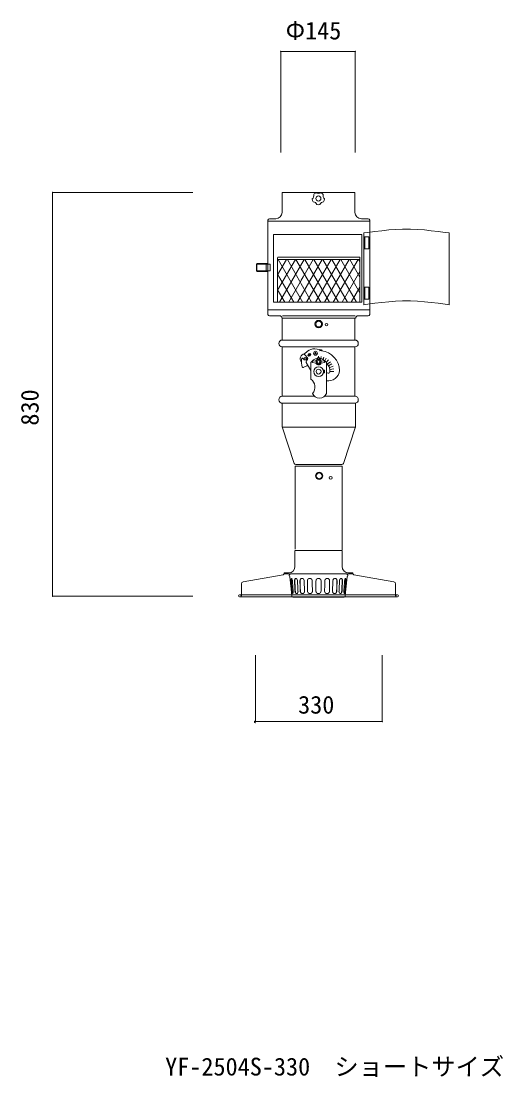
# Model space of a CAD drawing. Units: millimetres, scale not verified. Extents: x -3462 to 3629, y -4334 to 2275.
# Drawn here: x 646 to 3629, y -4307 to 2223 of the extents above; entities that cross this region are included whole.
import ezdxf
from ezdxf.enums import TextEntityAlignment as Align

# ---------------------------------------------------------------- set-up
doc = ezdxf.new("R2010")
doc.units = ezdxf.units.MM
doc.header["$LTSCALE"] = 3
doc.header["$PDMODE"] = 32
doc.header["$PDSIZE"] = 1.5
doc.linetypes.add('DASHED1', pattern=[1.8, 1.2, -0.6])
doc.linetypes.add('LONG_DASHED1', pattern=[7, 6, -1])
doc.layers.add('1-1_NOTE', color=7, linetype='Continuous', lineweight=9)
doc.styles.add('ＭＳ ゴシック', font='')
doc.styles.get('ＭＳ ゴシック').set_extended_font_data('MS Gothic')

msp = doc.modelspace()

# ---------------------------------------------------------------- linework, layer by layer
at = {"layer": '1-1_NOTE'}
for p, q in [((2253.483, 2036.193), (2715.483, 2036.193)), ((2253.483, 2036.193), (2253.483, 1411.523)), ((2715.483, 2036.193), (2715.483, 1411.523)), ((841.104, 1163.714), (841.104, -1334.489)), ((2262.616, 1040.494), (2262.616, 1163.714)), ((2262.616, 1163.714), (2713.222, 1163.714)), ((2476.532, 1159.494), (2497.327, 1159.494)), ((2713.222, 1040.494), (2713.222, 1163.714)), ((2713.222, 1135.494), (2713.222, 1036.499)), ((2174.685, 986.185), (2804.685, 986.185)), ((2174.722, 409.494), (2174.722, 991.494)), ((2222.616, 1000.494), (2183.722, 1000.494)), ((2753.222, 1000.494), (2795.722, 1000.494)), ((2804.722, 921.645), (2804.722, 991.494)), ((2756.567, 903.956), (2208.854, 903.956)), ((2208.854, 903.956), (2208.854, 483.956)), ((2756.567, 903.956), (2756.567, 483.956)), ((2768.678, 912.834), (2768.678, 468.834)), ((2769.317, 814.153), (2769.317, 889.153)), ((2769.317, 874.153), (2775.317, 874.153)), ((3296.678, 912.834), (3296.678, 468.834)), ((2775.317, 829.153), (2769.317, 829.153)), ((2102.818, 680.088), (2102.818, 718.488)), ((2105.218, 680.088), (2105.218, 718.488)), ((2107.618, 723.288), (2170.018, 723.288)), ((2107.618, 720.888), (2170.018, 720.888)), ((2164.122, 719.806), (2164.122, 679.006)), ((2188.122, 719.806), (2164.122, 719.806)), ((2188.122, 719.806), (2188.122, 679.006)), ((2234.283, 758.092), (2234.283, 483.956)), ((2234.283, 749.092), (2744.283, 749.092)), ((2344.477, 749.092), (2234.283, 558.231)), ((2289.051, 749.092), (2234.283, 654.231)), ((2238.415, 747.769), (2391.415, 483.769)), ((2240.283, 764.092), (2738.283, 764.092)), ((2399.639, 749.143), (2246.639, 485.143)), ((2294.6, 748.284), (2444.6, 484.284)), ((2454.393, 747.769), (2301.393, 483.769)), ((2417.094, 629.536), (2348.068, 749.092)), ((2455.328, 749.092), (2393.482, 641.971)), ((2556.57, 483.956), (2403.494, 749.092)), ((2566.179, 749.092), (2413.103, 483.956)), ((2510.754, 749.092), (2433.824, 615.845)), ((2611.995, 483.956), (2458.919, 749.092)), ((2621.605, 749.092), (2468.529, 483.956)), ((2667.421, 483.956), (2514.345, 749.092)), ((2677.03, 749.092), (2523.954, 483.956)), ((2722.847, 483.956), (2569.771, 749.092)), ((2732.456, 749.092), (2579.38, 483.956)), ((2744.283, 542.828), (2625.196, 749.092)), ((2744.283, 638.828), (2680.622, 749.092)), ((2744.283, 734.828), (2736.048, 749.092)), ((2744.283, 758.092), (2744.283, 483.956)), ((2107.618, 677.688), (2170.018, 677.688)), ((2107.618, 675.288), (2170.018, 675.288)), ((2164.122, 679.006), (2188.122, 679.006)), ((2334.867, 483.956), (2234.283, 658.173)), ((2744.283, 673.577), (2634.806, 483.956)), ((2433.824, 615.845), (2357.677, 483.956)), ((2393.482, 641.971), (2380.899, 620.177)), ((2501.144, 483.956), (2417.094, 629.536)), ((2279.442, 483.956), (2234.283, 562.173)), ((2744.283, 577.577), (2690.231, 483.956)), ((2769.212, 502.691), (2769.212, 577.691)), ((2769.212, 562.691), (2775.212, 562.691)), ((2208.854, 483.956), (2756.567, 483.956)), ((2775.212, 517.691), (2769.212, 517.691)), ((2804.722, 409.494), (2804.722, 477.645)), ((2804.722, 436.494), (2174.722, 436.494)), ((2246.722, 400.494), (2183.722, 400.494)), ((2714.722, 400.494), (2264.722, 400.494)), ((2732.722, 400.494), (2795.722, 400.494)), ((2263.222, 250.494), (2263.222, 385.494)), ((2716.222, 385.494), (2266.222, 385.494)), ((2713.222, 250.494), (2713.222, 385.494)), ((2716.222, 250.494), (2260.222, 250.494)), ((2713.222, 208.494), (2263.222, 208.494)), ((2263.222, -97.506), (2263.222, 208.494)), ((2713.222, -97.506), (2713.222, 208.494)), ((2390.953, 136.493), (2395.156, 131.634)), ((2419.322, 181.049), (2399.2, 163.645)), ((2399.2, 163.645), (2405.468, 156.399)), ((2405.468, 156.399), (2418.918, 140.849)), ((2464.75, 170.497), (2464.629, 167.5)), ((2464.629, 167.5), (2467.627, 167.379)), ((2464.75, 170.497), (2467.748, 170.376)), ((2465.114, 195.312), (2506.499, 190.774)), ((2467.627, 167.379), (2467.506, 164.381)), ((2467.506, 164.381), (2470.504, 164.261)), ((2467.868, 173.374), (2467.748, 170.376)), ((2467.868, 173.374), (2470.866, 173.253)), ((2470.624, 167.258), (2470.504, 164.261)), ((2470.624, 167.258), (2473.622, 167.138)), ((2470.866, 173.253), (2470.745, 170.256)), ((2470.745, 170.256), (2473.743, 170.135)), ((2473.743, 170.135), (2473.622, 167.138)), ((2488.222, 143.994), (2488.222, 150.815)), ((2509.344, 184.958), (2495.222, 184.316)), ((2502.447, 136.163), (2504.775, 149.367)), ((2506.499, 190.774), (2506.174, 187.817)), ((2509.207, 187.955), (2509.344, 184.958)), ((2515.647, 130.843), (2520.824, 145.066)), ((2526.926, 122.53), (2535.883, 138.044)), ((2412.116, 111.052), (2440.66, 62.133)), ((2419.232, 129.459), (2412.767, 121.09)), ((2440.222, 110.994), (2440.222, 8.994)), ((2450.741, 119.831), (2473.222, 122.831)), ((2525.704, 119.831), (2503.222, 122.831)), ((2535.614, 111.973), (2549.494, 128.514)), ((2536.222, 110.994), (2536.222, -79.506)), ((2542.213, 100.797), (2561.242, 116.765)), ((2549.259, 90.733), (2570.773, 103.154)), ((2554.451, 79.599), (2577.795, 88.095)), ((2557.631, 67.732), (2582.095, 72.046)), ((2517.066, 63.744), (2525.722, 63.744)), ((2517.066, 47.244), (2525.722, 47.244)), ((2525.722, 63.744), (2525.722, 47.244)), ((2558.702, 55.494), (2583.543, 55.494)), ((2462.949, -97.506), (2260.222, -97.506)), ((2716.222, -97.506), (2524.318, -97.506)), ((2450.722, -139.506), (2257.222, -139.506)), ((2261.722, -139.506), (2261.722, -259.506)), ((2261.752, -286.761), (2261.752, -140.576)), ((2713.222, -139.506), (2450.722, -139.506)), ((2716.529, -286.749), (2716.529, -138.793)), ((2337.14, -512.925), (2261.752, -286.761)), ((2265.815, -288.453), (2717.248, -288.453)), ((2642.068, -512.89), (2716.529, -286.749)), ((2632.569, -519.763), (2346.627, -519.763)), ((2342.517, -530.538), (2633.517, -530.538)), ((2342.517, -1043.691), (2342.517, -530.538)), ((2633.517, -530.538), (2633.517, -1047.453)), ((2342.027, -1149.916), (2342.027, -1050.778)), ((2342.29, -1050.351), (2633.29, -1050.351)), ((2633.938, -1149.866), (2633.938, -1050.692)), ((2020.567, -1245.789), (2269.82, -1202.516)), ((2302.027, -1189.916), (2277.62, -1189.916)), ((2673.938, -1189.866), (2697.34, -1189.866)), ((2954.673, -1245.789), (2705.42, -1202.516)), ((2010.62, -1257.612), (2010.62, -1328.516)), ((2964.62, -1257.612), (2964.62, -1328.516)), ((2976.62, -1325.516), (1998.62, -1325.516)), ((2004.62, -1337.516), (1998.62, -1337.516)), ((2976.62, -1337.516), (1998.62, -1337.516)), ((2970.62, -1337.516), (2976.62, -1337.516)), ((2096.723, -2109.8), (2882.723, -2109.8))]:
    msp.add_line(p, q, dxfattribs=at)
at = {"layer": '1-1_NOTE', "color": 4}
for p, q in [((841.104, 1163.714), (1709.549, 1163.714)), ((841.104, -1334.489), (1709.549, -1334.489)), ((2096.723, -2109.8), (2096.723, -1698.431)), ((2882.723, -2109.8), (2882.723, -1698.431))]:
    msp.add_line(p, q, dxfattribs=at)
at = {"layer": '1-1_NOTE', "linetype": 'DASHED1'}
for p, q in [((2804.722, 477.645), (2804.722, 921.645)), ((2775.317, 889.153), (2775.317, 814.153)), ((2799.317, 814.153), (2769.317, 814.153)), ((2769.212, 577.691), (2799.212, 577.691)), ((2775.212, 577.691), (2775.212, 502.691)), ((2799.212, 577.691), (2799.212, 502.691)), ((2799.212, 502.691), (2769.212, 502.691)), ((2277.62, -1195.916), (2277.62, -1189.916)), ((2313.62, -1195.916), (2277.62, -1195.916)), ((2307.07, -1208.503), (2310.128, -1213.09)), ((2308.147, -1200.629), (2313.62, -1195.916)), ((2310.086, -1213.094), (2322.62, -1330.916)), ((2313.62, -1195.916), (2661.62, -1195.916)), ((2320.879, -1302.678), (2316.494, -1239.83)), ((2324.029, -1302.678), (2319.644, -1239.83)), ((2330.537, -1302.002), (2326.152, -1239.155)), ((2342.087, -1302.814), (2338.8, -1239.9)), ((2344.292, -1302.814), (2341.005, -1239.9)), ((2360.569, -1301.846), (2357.281, -1238.932)), ((2374.563, -1302.842), (2372.373, -1239.88)), ((2375.508, -1302.527), (2373.318, -1239.565)), ((2400.972, -1301.638), (2398.783, -1238.676)), ((2419.862, -1302.673), (2418.772, -1239.682)), ((2448.702, -1239.16), (2449.792, -1302.151)), ((2471.87, -1239.416), (2471.87, -1302.417)), ((2503.37, -1239.416), (2503.37, -1302.417)), ((2526.539, -1239.16), (2525.448, -1302.151)), ((2555.379, -1302.673), (2556.469, -1239.682)), ((2574.269, -1301.638), (2576.458, -1238.676)), ((2599.733, -1302.527), (2601.922, -1239.565)), ((2600.678, -1302.842), (2602.867, -1239.88)), ((2614.672, -1301.846), (2617.959, -1238.932)), ((2630.949, -1302.814), (2634.236, -1239.9)), ((2633.154, -1302.814), (2636.441, -1239.9)), ((2644.704, -1302.002), (2649.089, -1239.155)), ((2651.212, -1302.678), (2655.597, -1239.83)), ((2665.163, -1213.013), (2652.62, -1330.916)), ((2654.362, -1302.678), (2658.747, -1239.83)), ((2667.093, -1200.629), (2661.62, -1195.916)), ((2661.62, -1195.916), (2697.62, -1195.916)), ((2668.17, -1208.503), (2665.112, -1213.09)), ((2697.62, -1189.916), (2697.62, -1195.916)), ((2643.62, -1339.916), (2331.62, -1339.916))]:
    msp.add_line(p, q, dxfattribs=at)
at = {"layer": '1-1_NOTE'}
for points in [[(2768.678, 912.834), (2793.535, 916.214), (2836.392, 921.866), (2879.249, 927.031), (2922.106, 931.401), (2964.963, 934.668), (3007.821, 936.525), (3032.678, 936.834), (3057.535, 936.525), (3100.392, 934.668), (3143.249, 931.401), (3186.106, 927.031), (3228.963, 921.866), (3271.821, 916.214), (3296.678, 912.834)], [(2768.678, 468.834), (2793.535, 472.214), (2836.392, 477.866), (2879.249, 483.031), (2922.106, 487.401), (2964.963, 490.668), (3007.821, 492.525), (3032.678, 492.834), (3057.535, 492.525), (3100.392, 490.668), (3143.249, 487.401), (3186.106, 483.031), (3228.963, 477.866), (3271.821, 472.214), (3296.678, 468.834)], [(2496.472, 137.385), (2488.222, 143.994), (2479.972, 137.385)], [(2509.207, 187.955), (2495.086, 187.313), (2495.222, 184.316)], [(2450.741, 119.831), (2450.741, 110.832), (2473.222, 107.832)], [(2525.704, 119.831), (2525.704, 110.832), (2503.222, 107.832)]]:
    msp.add_lwpolyline(points, dxfattribs=at)
at = {"layer": '1-1_NOTE', "linetype": 'DASHED1'}
msp.add_lwpolyline([(2769.317, 889.153), (2799.317, 889.153), (2799.317, 814.153)], dxfattribs=at)
at = {"layer": '1-1_NOTE'}
msp.add_lwpolyline([(2436.671, 152.424), (2439.622, 160.926), (2433.735, 167.734), (2424.896, 166.038), (2421.945, 157.536), (2427.832, 150.729)], close=True, dxfattribs=at)
for centre, radius in [((2486.93, 1126.083), 15.75), ((2488.624, 349.423), 23), ((2488.834, 349.385), 18), ((2536.714, 345.479), 8), ((2404.232, 134.984), 7.5), ((2404.232, 134.984), 6), ((2430.784, 159.231), 4.5), ((2469.186, 168.817), 12), ((2488.222, 55.494), 30), ((2488.222, 115.331), 15), ((2488.222, 55.494), 15), ((2488.222, 115.331), 9), ((2491.624, -589.577), 23), ((2491.834, -589.615), 18), ((2563.078, -601.805), 9)]:
    msp.add_circle(centre, radius, dxfattribs=at)
for centre, radius, start, end in [((2429.153, 1144.856), 29.25, 312.17187, 11.82813), ((2486.93, 1126.083), 38.25, 184.35627, 211.64373), ((2486.93, 1126.083), 38.25, 112.35627, 139.64373), ((2486.93, 1186.833), 29.25, 240.17187, 299.82813), ((2486.93, 1126.083), 38.25, 40.35627, 67.64373), ((2544.706, 1144.856), 29.25, 168.17187, 227.82813), ((2486.817, 1126.083), 38.25, 328.35627, 355.64373), ((2486.93, 1126.083), 38.25, 328.35627, 355.64373), ((2451.222, 1076.935), 29.25, 24.17187, 83.82813), ((2486.93, 1126.083), 38.25, 256.35627, 283.64373), ((2522.638, 1076.935), 29.25, 96.17187, 155.82813), ((2183.722, 991.494), 9, 90, 180), ((2222.616, 1040.494), 40, 270, 0), ((2753.222, 1040.494), 40, 180, 270), ((2795.722, 991.494), 9, 0, 90), ((2107.618, 718.488), 4.8, 90, 180), ((2107.618, 718.488), 2.4, 90, 180), ((2170.018, 718.488), 4.8, 15.93796, 90), ((2170.018, 718.488), 2.4, 33.31165, 90), ((2240.283, 758.092), 6, 90, 180), ((2738.283, 758.092), 6, 0, 90), ((2107.618, 680.088), 4.8, 180, 270), ((2107.618, 680.088), 2.4, 180, 270), ((2170.018, 680.088), 2.4, 270, 333.20451), ((2170.018, 680.088), 4.8, 270, 346.97339), ((2183.722, 409.494), 9, 180, 270), ((2246.722, 385.494), 15, 0, 90), ((2732.722, 385.494), 15, 90, 180), ((2795.722, 409.494), 9, 270, 0), ((2263.222, 229.494), 21, 90, 270), ((2713.222, 229.494), 21, 270, 90), ((2404.232, 134.984), 30, 97.19296, 221.19754), ((2483.401, 116.323), 101.748, 170.44992, 199.28555), ((2387.549, 133.549), 4.5, 40.8582, 184.3978), ((2404.232, 139.484), 12, 225, 40.8582), ((2412.111, 134.961), 9, 322.30957, 40.8582), ((2458.573, 135.67), 60, 83.74202, 130.8582), ((2488.222, 81.827), 56.167, 98.4464, 148.7155), ((2488.222, 115.331), 18, 23.94843, 156.05156), ((2488.222, 81.827), 56.167, 31.28448, 81.55359), ((2488.222, 55.494), 130.5, 2.57289, 82.23984), ((2391.233, 85.014), 4.5, 178.37778, 260.26373), ((2391.233, 85.014), 4.5, 260.26373, 299.82397), ((2357.537, 184.342), 109.221, 289.2178, 305.62424), ((2419.889, 115.588), 9, 142.30957, 210.26373), ((2488.222, 115.331), 18, 203.94843, 270), ((2488.222, 115.331), 18, 270, 336.05156), ((2488.222, 55.494), 70.5, 0.51668, 47.08981), ((2405.66, -40.145), 60.076, 319.06517, 54.87869), ((2547, 70.143), 72.129, 261.40654, 352.99953), ((2547.471, 56.13), 11.249, 183.23477, 270), ((2547.471, 56.13), 11.249, 270, 1.22952), ((2263.222, -118.506), 21, 90, 270), ((2493.634, -64.276), 45.23, 199.67743, 340.32256), ((2713.222, -118.506), 21, 270, 90), ((2268.752, -284.214), 7, 180, 203.82426), ((2268.752, -285.272), 7, 180, 202.91998), ((2709.529, -284.224), 7, 335.83337, 0), ((2709.529, -287.13), 7, 336.52901, 0), ((2346.627, -509.763), 10, 198.43495, 270), ((2632.569, -509.763), 10, 270, 341.77492), ((2302.027, -1149.916), 40, 270, 0), ((2302.027, -1149.916), 40, 270, 0), ((2673.938, -1149.866), 40, 180, 270), ((2262.62, -1192.916), 12, 306.8699, 0), ((2277.62, -1192.916), 3, 90, 180), ((2697.62, -1192.916), 3, 0, 90), ((2712.62, -1192.916), 12, 180, 233.1301), ((2022.62, -1257.612), 12, 99.84901, 180), ((2952.62, -1257.612), 12, 0, 80.15099), ((1998.62, -1331.516), 6, 16.10853, 270), ((2001.62, -1328.516), 9, 270, 0), ((2973.62, -1328.516), 9, 180, 270), ((2976.62, -1331.516), 6, 270, 163.89147)]:
    msp.add_arc(centre, radius, start, end, dxfattribs=at)
at = {"layer": '1-1_NOTE', "linetype": 'LONG_DASHED1'}
msp.add_arc((2404.232, 139.484), 59.25, 253.48132, 260.26373, dxfattribs=at)
at = {"layer": '1-1_NOTE', "linetype": 'DASHED1'}
for centre, radius, start, end in [((2312.063, -1205.175), 6, 130.73247, 213.69007), ((2487.62, -1239.416), 15.75, 0, 180), ((2663.178, -1205.175), 6, 326.30993, 49.26753), ((2487.62, -1302.417), 15.75, 180, 0), ((2331.62, -1330.916), 9, 180, 270), ((2643.62, -1330.916), 9, 270, 0), ((2096.723, -2110.506), 6, 90, 270)]:
    msp.add_arc(centre, radius, start, end, dxfattribs=at)
for centre, major_axis, ratio, start_param, end_param in [((2321.314, -1239.493), (-1.099, 15.712), 0.3, 4.71238898, 7.85398163), ((2324.464, -1239.493), (-1.099, 15.712), 0.3, 0.31807841, 1.57079633), ((2348.031, -1239.416), (-0.824, 15.728), 0.6, 4.71238898, 7.85398163), ((2350.236, -1239.416), (-0.824, 15.728), 0.6, 0.08539564, 1.57079633), ((2385.096, -1239.436), (-0.55, 15.74), 0.8, 0.19277883, 1.57079633), ((2386.041, -1239.121), (-0.55, 15.74), 0.8, 4.71238898, 7.85398163), ((2433.732, -1239.421), (-0.275, 15.748), 0.95, 4.71238898, 7.85398163), ((2541.508, -1239.421), (0.275, 15.748), 0.95, 4.71238898, 7.85398163), ((2589.2, -1239.121), (0.55, 15.74), 0.8, 4.71238898, 7.85398163), ((2590.145, -1239.436), (0.55, 15.74), 0.8, 4.71238898, 6.09040648), ((2627.21, -1239.416), (0.824, 15.728), 0.6, 4.71238898, 7.85398163), ((2625.005, -1239.416), (0.824, 15.728), 0.6, 4.71238898, 6.19778966), ((2653.927, -1239.493), (1.099, 15.712), 0.3, 4.71238898, 7.85398163), ((2650.777, -1239.493), (1.099, 15.712), 0.3, 4.71238898, 5.9651069), ((2325.708, -1302.34), (1.099, -15.712), 0.3, 4.71238898, 7.85398163), ((2328.858, -1302.34), (1.099, -15.712), 0.3, 4.71238898, 5.92315697), ((2351.328, -1302.33), (0.824, -15.728), 0.6, 4.71238898, 7.85398163), ((2353.533, -1302.33), (0.824, -15.728), 0.6, 4.71238898, 6.13492104), ((2387.295, -1302.397), (0.55, -15.74), 0.8, 4.71238898, 6.55389338), ((2388.24, -1302.082), (0.55, -15.74), 0.8, 4.71238898, 7.85398163), ((2434.832, -1302.412), (0.275, -15.748), 0.95, 4.71238898, 7.85398163), ((2540.409, -1302.412), (-0.275, -15.748), 0.95, 4.71238898, 7.85398163), ((2587.001, -1302.082), (-0.55, -15.74), 0.8, 4.71238898, 7.85398163), ((2587.946, -1302.397), (-0.55, -15.74), 0.8, 6.01247724, 7.85398163), ((2623.912, -1302.33), (-0.824, -15.728), 0.6, 4.71238898, 7.85398163), ((2621.707, -1302.33), (-0.824, -15.728), 0.6, 0.14826426, 1.57079633), ((2649.532, -1302.34), (-1.099, -15.712), 0.3, 4.71238898, 7.85398163), ((2646.382, -1302.34), (-1.099, -15.712), 0.3, 0.36002834, 1.57079633)]:
    msp.add_ellipse(centre, major_axis=major_axis, ratio=ratio, start_param=start_param, end_param=end_param, dxfattribs=at)
at = {"layer": '1-1_NOTE'}
for p in [(2253.483, 2036.193), (2715.483, 2036.193)]:
    msp.add_point(p, dxfattribs=at)
at = {"layer": '1-1_NOTE', "color": 1}
for p in [(841.104, 1163.714), (841.104, -1334.489), (2096.723, -2109.8), (2882.723, -2109.8)]:
    msp.add_point(p, dxfattribs=at)

# ---------------------------------------------------------------- texts
at = {"layer": '1-1_NOTE', "color": 3, "style": 'ＭＳ ゴシック'}
msp.add_text('Φ145', height=110, dxfattribs=at).set_placement((2284.225, 2076.822), align=Align.BOTTOM_LEFT)
at = {"layer": '1-1_NOTE', "style": 'ＭＳ ゴシック'}
msp.add_text('830', height=110, rotation=90, dxfattribs=at).set_placement((787.683, -278.906), align=Align.BOTTOM_LEFT)
for s, p in [('330', (2361.38, -2093.008)), ('YF-2504S-330\u3000ショートサイズ', (1538.049, -4331.646))]:
    msp.add_text(s, height=110, dxfattribs=at).set_placement(p, align=Align.BOTTOM_LEFT)

doc.saveas('drawing.dxf')
